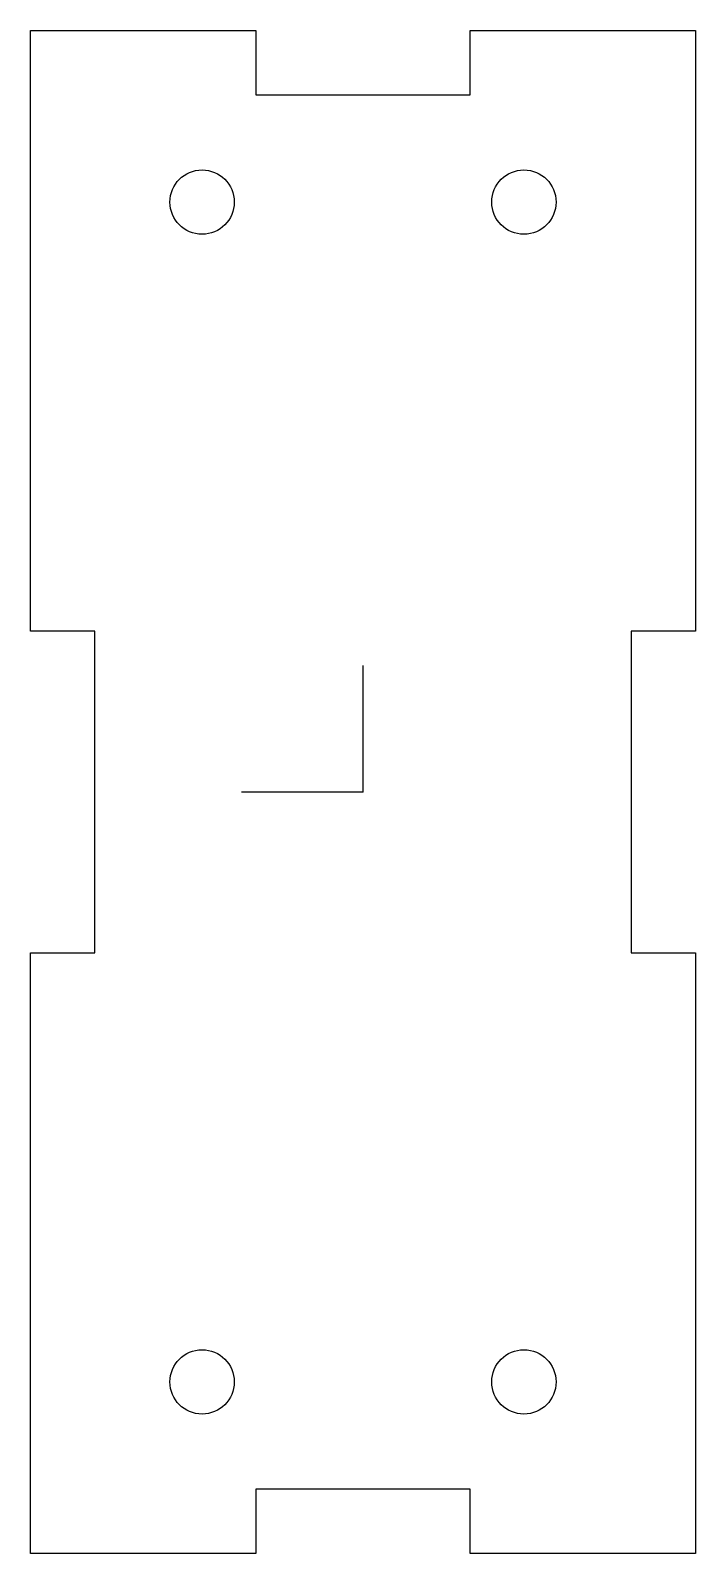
# Model space of a CAD drawing. Header units: millimetres. Extents: x -31 to 0, y 0 to 71.
import ezdxf

# ---------------------------------------------------------------- set-up
doc = ezdxf.new("R2010")
doc.units = ezdxf.units.MM
doc.layers.get('0').update_dxf_attribs({"linetype": 'CONTINUOUS'})

msp = doc.modelspace()

# ---------------------------------------------------------------- linework, layer by layer
for q in [(-15.5, 41.394), (-21.169, 35.5)]:
    msp.add_line((-15.5, 35.5), q)
msp.add_lwpolyline([(0, 43), (-3, 43), (-3, 28), (0, 28), (0, 0), (-10.5, 0), (-10.5, 3), (-20.5, 3), (-20.5, 0), (-31, 0), (-31, 28), (-28, 28), (-28, 43), (-31, 43), (-31, 71), (-20.5, 71), (-20.5, 68), (-10.5, 68), (-10.5, 71), (0, 71)], close=True)
for centre in [(-23, 63), (-8, 63), (-23, 8), (-8, 8)]:
    msp.add_circle(centre, 1.5)

doc.saveas('drawing.dxf')
